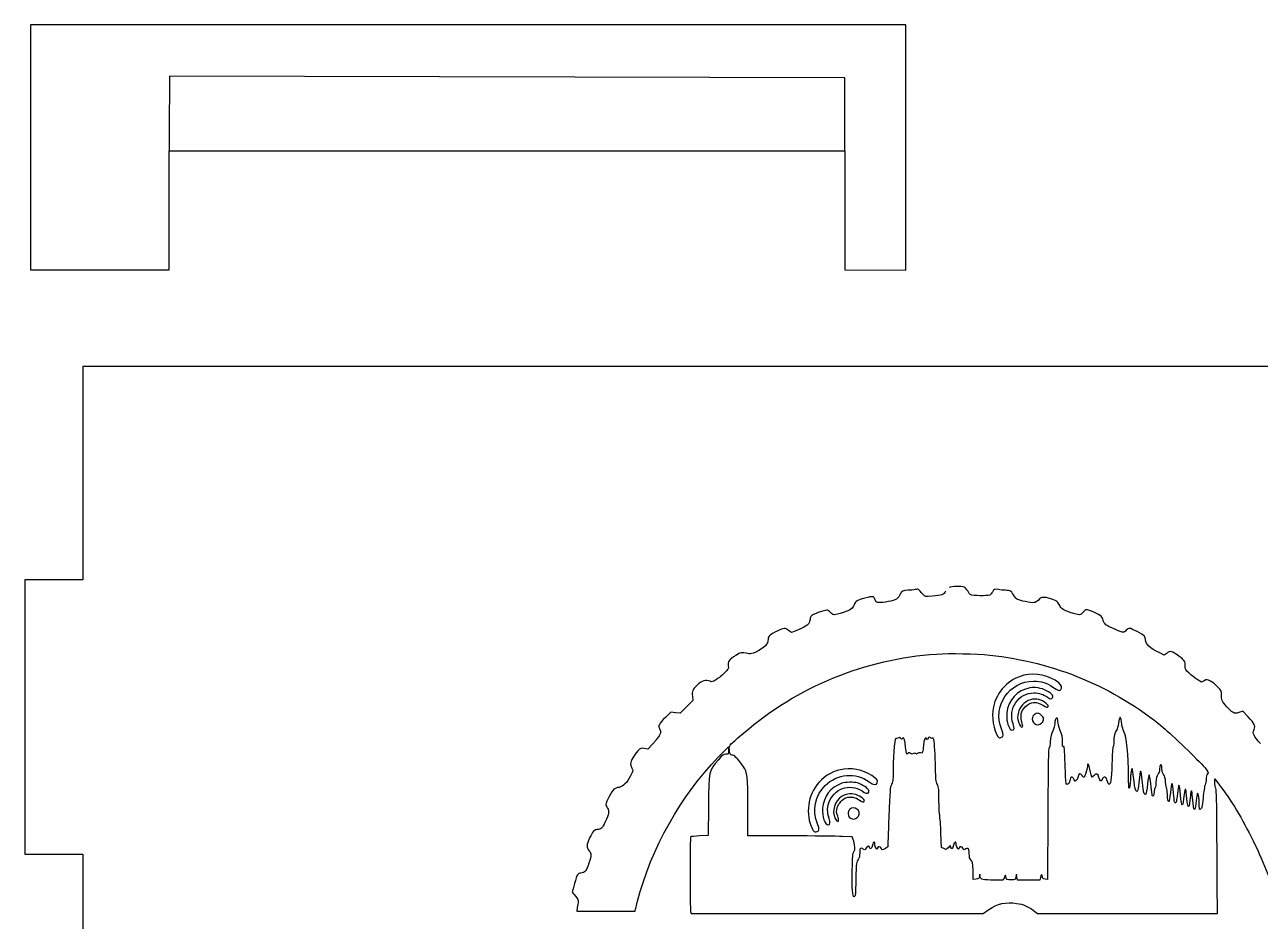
# Model space of a CAD drawing. Extents: x 12 to 317, y 11 to 186.
# Drawn here: x 120.5 to 184.3, y 134.8 to 181 of the extents above; entities that cross this region are included whole.
import ezdxf

# ---------------------------------------------------------------- set-up
doc = ezdxf.new("R2010")
doc.units = 0
doc.layers.get('0').update_dxf_attribs({"linetype": 'CONTINUOUS'})

msp = doc.modelspace()

# ---------------------------------------------------------------- linework, layer by layer
at = {"color": 7}
for p, q in [((165.978814, 181.049657), (120.828915, 181.049657)), ((120.828915, 181.049657), (120.828915, 168.399476)), ((165.978814, 175.471937), (165.978814, 181.049657)), ((165.9729, 168.39691), (165.978814, 175.471937)), ((127.971248, 168.399476), (127.979154, 174.548104)), ((127.979154, 174.548104), (162.82894, 174.548104)), ((162.82894, 174.548104), (162.828582, 168.399538)), ((120.828915, 168.399476), (127.971248, 168.399476)), ((162.828582, 168.399538), (165.9729, 168.39691)), ((137.023627, 163.418501), (123.523727, 163.418501)), ((123.523727, 163.418501), (123.523727, 152.418605)), ((153.673505, 163.418524), (137.023627, 163.418524)), ((137.023627, 163.418524), (137.023627, 163.418501)), ((153.673505, 163.418501), (153.673505, 163.418524)), ((163.523431, 163.418501), (153.673505, 163.418501)), ((173.673357, 163.418524), (163.523431, 163.418524)), ((163.523431, 163.418524), (163.523431, 163.418501)), ((173.673357, 163.418501), (173.673357, 163.418524)), ((183.523283, 163.418501), (173.673357, 163.418501)), ((183.523283, 163.418524), (183.523283, 163.418501)), ((200.173161, 163.418524), (183.523283, 163.418524)), ((123.523727, 152.418605), (120.52375, 152.418605)), ((120.52375, 152.418605), (120.52375, 138.268709)), ((120.52375, 138.268709), (123.523727, 138.268709)), ((123.523727, 138.268709), (123.523727, 128.418783))]:
    msp.add_line(p, q, dxfattribs=at)
at = {"color": 3}
for p, q in [((127.986637, 178.397902), (127.979154, 175.473008)), ((162.836194, 178.308748), (127.986637, 178.397902)), ((162.82894, 175.4732), (162.836194, 178.308748)), ((127.979154, 175.473008), (127.979154, 174.548104)), ((162.82894, 174.548104), (162.82894, 175.4732)), ((127.979154, 174.548104), (162.82894, 174.548104))]:
    msp.add_line(p, q, dxfattribs=at)
at = {"color": 0}
for p, q in [((160.073242, 149.704127), (159.920971, 149.812319)), ((160.261576, 149.776255), (160.073242, 149.704127)), ((179.303421, 148.538054), (179.075015, 148.650253)), ((179.451685, 148.642239), (179.303421, 148.538054)), ((181.234854, 147.139568), (181.010455, 147.275811)), ((181.375103, 147.215704), (181.234854, 147.139568)), ((154.992211, 146.193888), (154.663627, 145.865303)), ((154.964161, 146.410272), (154.992211, 146.193888)), ((153.862202, 145.596826), (153.589718, 145.332356)), ((154.098622, 145.568776), (153.862202, 145.596826)), ((154.335042, 145.540726), (154.098622, 145.568776)), ((154.663627, 145.865303), (154.335042, 145.540726)), ((183.366643, 145.648919), (183.16228, 145.584804)), ((183.623099, 145.36842), (183.366643, 145.648919)), ((152.66808, 143.693443), (152.479745, 143.721493)), ((152.9045, 143.941885), (152.66808, 143.693443)), ((156.314561, 143.284717), (156.823465, 143.805642)), ((156.823465, 143.805642), (156.827473, 143.617308)), ((181.912058, 141.954352), (181.912058, 142.154708)), ((181.912058, 142.154708), (182.156492, 141.838145)), ((155.797642, 140.716151), (155.785621, 139.225501)), ((157.829253, 139.217487), (157.829253, 140.692108)), ((173.304759, 140.339482), (173.292738, 136.969492)), ((155.785621, 139.225501), (155.344837, 139.209473)), ((160.005121, 139.21348), (157.829253, 139.217487)), ((163.214826, 139.157381), (162.697907, 139.181423)), ((163.286954, 138.936989), (163.214826, 139.157381)), ((167.819009, 138.616419), (167.790959, 139.349723)), ((167.939223, 138.556312), (167.819009, 138.616419)), ((168.259792, 138.71259), (168.159614, 138.604398)), ((168.295856, 138.616419), (168.259792, 138.71259)), ((169.457922, 136.969492), (169.4459, 137.430311)), ((169.79452, 137.233962), (169.770477, 137.113748)), ((169.818563, 137.109741), (169.79452, 137.233962)), ((171.064778, 137.085698), (171.000664, 136.933428)), ((171.677868, 137.233962), (171.653825, 137.093713)), ((171.705917, 137.085698), (171.677868, 137.233962)), ((171.737975, 136.933428), (171.705917, 137.085698)), ((172.920075, 137.073677), (172.892026, 136.933428)), ((169.606185, 136.981513), (169.457922, 136.969492)), ((171.000664, 136.933428), (170.551866, 136.933428)), ((172.315, 136.933428), (171.737975, 136.933428)), ((172.892026, 136.933428), (172.315, 136.933428)), ((173.292738, 136.969492), (173.16451, 136.981513)), ((182.056314, 135.210365), (182.044293, 136.745093)), ((152.006905, 135.330579), (152.13914, 135.843491)), ((149.029613, 135.522921), (149.00557, 135.330579)), ((149.00557, 135.330579), (150.504234, 135.330579)), ((150.504234, 135.330579), (152.006905, 135.330579)), ((154.876004, 135.322565), (154.904054, 135.210365)), ((154.904054, 135.210365), (162.441451, 135.210365)), ((162.441451, 135.210365), (169.97484, 135.210365)), ((169.97484, 135.210365), (170.259347, 135.410722)), ((172.555428, 135.37065), (172.763797, 135.210365)), ((172.763797, 135.210365), (177.41206, 135.210365)), ((177.41206, 135.210365), (182.056314, 135.210365))]:
    msp.add_line(p, q, dxfattribs=at)
for points in [[(166.095946, 151.879994), (165.811441, 151.879994), (165.775377, 151.855951), (165.663177, 151.639567)], [(166.460595, 151.916058), (166.372438, 151.900029), (166.212153, 151.879994), (166.095946, 151.879994)], [(166.889357, 151.643573), (166.596836, 151.976165), (166.624886, 151.956129), (166.460595, 151.916058)], [(168.031386, 151.831909), (167.939223, 151.651588), (167.839045, 151.611517), (167.338154, 151.575452)], [(168.985082, 152.040278), (168.840825, 152.096379), (168.327913, 152.088364), (168.207699, 152.028257)], [(169.169409, 151.84393), (169.121323, 151.932086), (169.041181, 152.020243), (168.985082, 152.040278)], [(169.325687, 151.639567), (169.285616, 151.663609), (169.213488, 151.755773), (169.169409, 151.84393)], [(170.447681, 151.791837), (170.419631, 151.727723), (170.355518, 151.655595), (170.303425, 151.635559)], [(170.756229, 151.916058), (170.559881, 151.964144), (170.511795, 151.944107), (170.447681, 151.791837)], [(171.124885, 151.879994), (171.008678, 151.879994), (170.844386, 151.900029), (170.756229, 151.916058)], [(171.581697, 151.567438), (171.449462, 151.81588), (171.357298, 151.879994), (171.124885, 151.879994)], [(163.319011, 151.138676), (163.226847, 150.926299), (163.134683, 150.858178), (162.758014, 150.741971)], [(163.867986, 151.475274), (163.443232, 151.367082), (163.407168, 151.347046), (163.319011, 151.138676)], [(164.384905, 151.419175), (164.312777, 151.583466), (164.296749, 151.587474), (163.867986, 151.475274)], [(164.509126, 151.250876), (164.473062, 151.262897), (164.416962, 151.339032), (164.384905, 151.419175)], [(165.406721, 151.387118), (165.214379, 151.306975), (164.601289, 151.214811), (164.509126, 151.250876)], [(165.663177, 151.639567), (165.591049, 151.49531), (165.530942, 151.435203), (165.406721, 151.387118)], [(167.338154, 151.575452), (166.985527, 151.55141), (166.969499, 151.555417), (166.889357, 151.643573)], [(170.303425, 151.635559), (170.17119, 151.587474), (169.421858, 151.591481), (169.325687, 151.639567)], [(172.146701, 151.294954), (171.749996, 151.379103), (171.657832, 151.423182), (171.581697, 151.567438)], [(172.81589, 151.379103), (172.659613, 151.218819), (172.571456, 151.206797), (172.146701, 151.294954)], [(173.465044, 151.43921), (173.088374, 151.555417), (172.976175, 151.547402), (172.81589, 151.379103)], [(173.913842, 151.09059), (173.865757, 151.250876), (173.725507, 151.359068), (173.465044, 151.43921)], [(174.454804, 150.741971), (174.122212, 150.846156), (173.95792, 150.950341), (173.913842, 151.09059)], [(161.459706, 150.729949), (161.123108, 150.61775), (161.034951, 150.545622), (161.034951, 150.38133)], [(162.092831, 150.737964), (161.936553, 150.894242), (161.944567, 150.894242), (161.459706, 150.729949)], [(162.758014, 150.741971), (162.23308, 150.577679), (162.253116, 150.577679), (162.092831, 150.737964)], [(175.107964, 150.737964), (174.967715, 150.577679), (174.98775, 150.577679), (174.454804, 150.741971)], [(175.288284, 150.878213), (175.260235, 150.878213), (175.180092, 150.814099), (175.107964, 150.737964)], [(176.049638, 150.545622), (175.973502, 150.633778), (175.404492, 150.878213), (175.288284, 150.878213)], [(176.161838, 150.329238), (176.145809, 150.397359), (176.097723, 150.497537), (176.049638, 150.545622)], [(159.371995, 149.792283), (159.011354, 149.623984), (158.871105, 149.499763), (158.871105, 149.3515)], [(159.920971, 149.812319), (159.728629, 149.944554), (159.688558, 149.944554), (159.371995, 149.792283)], [(160.970837, 150.164945), (160.906723, 150.072782), (160.594168, 149.900475), (160.261576, 149.776255)], [(161.034951, 150.38133), (161.034951, 150.313209), (161.006901, 150.213031), (160.970837, 150.164945)], [(176.302087, 150.104838), (176.237972, 150.156931), (176.173859, 150.257109), (176.161838, 150.329238)], [(177.195675, 149.716148), (177.091489, 149.716148), (176.414286, 150.008667), (176.302087, 150.104838)], [(177.343938, 149.816326), (177.291846, 149.760226), (177.227732, 149.716148), (177.195675, 149.716148)], [(177.512237, 149.916504), (177.472167, 149.916504), (177.396031, 149.872426), (177.343938, 149.816326)], [(178.281605, 149.507777), (178.213484, 149.607956), (177.628444, 149.916504), (177.512237, 149.916504)], [(158.871105, 149.3515), (158.871105, 149.099051), (158.718835, 148.942773), (158.233973, 148.694332)], [(178.345719, 149.327457), (178.345719, 149.37955), (178.317669, 149.459692), (178.281605, 149.507777)], [(179.075015, 148.650253), (178.55409, 148.906709), (178.345719, 149.099051), (178.345719, 149.327457)], [(157.204142, 148.522025), (156.867544, 148.301633), (156.779387, 148.185427), (156.815451, 147.985071)], [(157.873332, 148.610182), (157.448576, 148.686317), (157.460598, 148.686317), (157.204142, 148.522025)], [(157.604854, 144.51891), (160.40984, 146.923184), (163.871993, 148.337697), (167.56656, 148.594154)], [(158.233973, 148.694332), (158.065673, 148.610182), (157.985531, 148.594154), (157.873332, 148.610182)], [(167.56656, 148.594154), (168.227736, 148.638232), (169.582143, 148.610182), (170.315446, 148.534047)], [(170.315446, 148.534047), (173.633343, 148.185427), (176.738863, 146.891127), (179.247322, 144.81143)], [(180.05676, 148.489969), (179.684098, 148.754439), (179.627998, 148.770467), (179.451685, 148.642239)], [(156.815451, 147.985071), (156.839494, 147.828793), (156.83148, 147.816772), (156.591053, 147.588366)], [(180.389351, 147.97305), (180.389351, 148.221491), (180.353287, 148.277591), (180.05676, 148.489969)], [(180.589707, 147.600387), (180.40538, 147.776701), (180.389351, 147.804751), (180.389351, 147.97305)], [(155.881792, 147.187654), (155.669414, 147.283825), (155.441008, 147.211696), (155.192567, 146.975276)], [(156.16229, 147.24776), (156.01002, 147.155597), (155.965942, 147.147582), (155.881792, 147.187654)], [(156.591053, 147.588366), (156.45481, 147.460138), (156.258461, 147.30386), (156.16229, 147.24776)], [(172.066558, 147.496202), (171.297191, 147.307867), (170.660058, 146.650699), (170.491759, 145.865303)], [(173.869763, 147.103504), (173.376887, 147.488188), (172.675641, 147.640458), (172.066558, 147.496202)], [(181.010455, 147.275811), (180.890241, 147.347939), (180.6979, 147.496202), (180.589707, 147.600387)], [(181.691666, 147.195668), (181.515352, 147.291839), (181.511346, 147.291839), (181.375103, 147.215704)], [(155.192567, 146.975276), (154.984196, 146.782935), (154.936111, 146.658713), (154.964161, 146.410272)], [(170.912507, 144.727281), (170.439667, 145.909381), (171.301198, 147.191661), (172.567449, 147.191661)], [(172.150708, 146.786941), (171.549639, 146.598607), (171.136906, 145.965482), (171.180984, 145.31232)], [(173.024261, 146.790949), (172.703691, 146.891127), (172.467271, 146.891127), (172.150708, 146.786941)], [(172.567449, 147.191661), (172.968161, 147.191661), (173.228624, 147.111518), (173.561215, 146.891127)], [(173.565222, 146.378215), (173.605293, 146.4824), (173.324795, 146.698785), (173.024261, 146.790949)], [(173.561215, 146.891127), (173.84572, 146.698785), (173.893806, 146.682756), (173.969942, 146.758892)], [(173.969942, 146.758892), (174.062105, 146.851055), (174.022034, 146.979283), (173.869763, 147.103504)], [(182.07635, 146.883112), (181.96415, 147.003326), (181.787837, 147.143576), (181.691666, 147.195668)], [(182.264685, 146.494422), (182.280713, 146.654706), (182.272699, 146.678749), (182.07635, 146.883112)], [(171.513575, 144.999765), (171.233077, 145.777146), (171.78606, 146.590593), (172.599506, 146.590593)], [(172.415178, 146.233958), (172.074573, 146.129773), (171.850174, 145.885339), (171.770031, 145.532712)], [(172.130672, 145.869311), (172.391135, 146.141795), (172.727733, 146.165837), (173.08036, 145.941439)], [(173.208588, 146.049631), (173.000218, 146.241973), (172.687663, 146.314101), (172.415178, 146.233958)], [(172.599506, 146.590593), (172.84394, 146.590593), (173.100396, 146.506443), (173.284724, 146.366193)], [(173.312774, 145.869311), (173.34483, 145.901367), (173.31678, 145.949453), (173.208588, 146.049631)], [(173.284724, 146.366193), (173.42898, 146.258001), (173.521144, 146.262008), (173.565222, 146.378215)], [(182.296741, 146.193888), (182.264685, 146.266016), (182.252663, 146.394243), (182.264685, 146.494422)], [(182.845718, 145.588812), (182.685432, 145.684983), (182.356848, 146.049631), (182.296741, 146.193888)], [(153.589718, 145.332356), (153.221063, 144.975722), (153.189006, 144.911608), (153.281169, 144.711252)], [(170.491759, 145.865303), (170.383567, 145.380441), (170.503781, 144.619089), (170.72818, 144.33859)], [(171.770031, 145.532712), (171.72996, 145.356398), (171.733967, 145.28427), (171.790067, 145.091928)], [(171.958366, 145.10395), (171.87021, 145.416505), (171.922302, 145.652926), (172.130672, 145.869311)], [(172.599506, 145.464591), (172.391135, 145.300299), (172.52337, 144.947672), (172.795855, 144.947672)], [(172.984189, 145.428527), (172.839933, 145.568776), (172.743762, 145.580798), (172.599506, 145.464591)], [(173.08036, 145.196114), (173.100396, 145.28427), (173.08036, 145.328349), (172.984189, 145.428527)], [(173.08036, 145.941439), (173.220609, 145.853282), (173.280716, 145.837253), (173.312774, 145.869311)], [(173.7776, 145.288278), (173.7215, 145.324342), (173.657386, 145.168064), (173.657386, 144.999765)], [(177.123547, 144.943665), (177.059433, 145.436541), (177.011347, 145.456577), (176.947233, 145.011786)], [(183.16228, 145.584804), (182.973945, 145.520691), (182.95391, 145.520691), (182.845718, 145.588812)], [(183.939662, 144.699231), (184.019804, 144.903594), (183.98374, 144.975722), (183.623099, 145.36842)], [(153.281169, 144.711252), (153.34929, 144.550967), (153.34929, 144.550967), (153.245105, 144.370646)], [(170.9085, 144.298518), (171.036728, 144.354618), (171.036728, 144.414725), (170.912507, 144.727281)], [(171.180984, 145.31232), (171.205027, 144.975722), (171.337262, 144.667174), (171.453469, 144.667174)], [(171.453469, 144.667174), (171.57769, 144.667174), (171.593718, 144.771359), (171.513575, 144.999765)], [(171.790067, 145.091928), (171.850174, 144.883559), (171.938331, 144.779373), (172.002445, 144.83948)], [(172.002445, 144.83948), (172.014466, 144.855508), (171.99443, 144.971715), (171.958366, 145.10395)], [(172.795855, 144.947672), (172.916069, 144.947672), (173.048304, 145.063879), (173.08036, 145.196114)], [(173.657386, 144.999765), (173.657386, 144.915615), (173.609301, 144.747316), (173.553201, 144.627103)], [(173.837706, 145.035829), (173.825685, 145.164057), (173.797635, 145.276256), (173.7776, 145.288278)], [(173.961928, 144.591038), (173.909835, 144.711252), (173.853735, 144.911608), (173.837706, 145.035829)], [(176.947233, 145.011786), (176.927198, 144.863522), (176.88312, 144.711252), (176.851062, 144.671181)], [(177.227732, 144.60306), (177.183654, 144.687209), (177.135568, 144.83948), (177.123547, 144.943665)], [(179.247322, 144.81143), (179.740198, 144.402704), (181.038505, 143.148474), (181.399146, 142.735741)], [(183.939662, 144.402704), (183.879555, 144.530932), (183.879555, 144.554974), (183.939662, 144.699231)], [(153.245105, 144.370646), (153.189006, 144.274475), (153.032728, 144.078127), (152.9045, 143.941885)], [(156.991764, 143.973941), (157.0679, 144.050077), (157.340384, 144.294512), (157.604854, 144.51891)], [(165.502892, 144.238411), (165.430764, 144.246426), (165.418742, 144.206355), (165.378672, 143.845714)], [(165.611084, 144.278483), (165.595056, 144.25444), (165.546971, 144.234405), (165.502892, 144.238411)], [(165.703249, 144.246426), (165.65917, 144.302526), (165.63112, 144.31054), (165.611084, 144.278483)], [(165.787398, 144.218376), (165.775377, 144.182312), (165.751334, 144.190326), (165.703249, 144.246426)], [(165.843498, 144.266462), (165.823462, 144.266462), (165.79942, 144.242419), (165.787398, 144.218376)], [(165.963711, 143.793621), (165.927647, 144.138234), (165.89559, 144.266462), (165.843498, 144.266462)], [(167.013578, 144.266462), (166.957477, 144.266462), (166.885349, 144.070112), (166.885349, 143.913834)], [(167.045634, 144.22639), (167.045634, 144.250433), (167.029606, 144.266462), (167.013578, 144.266462)], [(167.085706, 144.186319), (167.06567, 144.186319), (167.045634, 144.206355), (167.045634, 144.22639)], [(167.125776, 144.246426), (167.125776, 144.214369), (167.109749, 144.186319), (167.085706, 144.186319)], [(167.185883, 144.306533), (167.153827, 144.306533), (167.125776, 144.278483), (167.125776, 144.246426)], [(167.24599, 144.262454), (167.24599, 144.286497), (167.217941, 144.306533), (167.185883, 144.306533)], [(167.326133, 144.246426), (167.278048, 144.230397), (167.24599, 144.238411), (167.24599, 144.262454)], [(167.422304, 144.178305), (167.406275, 144.250433), (167.38624, 144.266462), (167.326133, 144.246426)], [(167.506454, 142.723719), (167.494432, 143.392909), (167.458368, 143.997984), (167.422304, 144.178305)], [(170.72818, 144.33859), (170.792293, 144.258448), (170.816336, 144.25444), (170.9085, 144.298518)], [(173.42898, 144.086141), (173.416959, 143.909828), (173.384902, 143.75355), (173.360859, 143.737521)], [(173.553201, 144.627103), (173.485079, 144.478839), (173.445009, 144.31054), (173.42898, 144.086141)], [(174.058098, 144.078127), (174.058098, 144.306533), (174.034056, 144.426747), (173.961928, 144.591038)], [(174.110191, 143.821671), (174.066112, 143.785607), (174.058098, 143.829685), (174.058098, 144.078127)], [(176.702799, 144.058091), (176.702799, 143.933871), (176.68677, 143.821671), (176.670742, 143.80965)], [(176.851062, 144.671181), (176.762906, 144.579017), (176.702799, 144.318554), (176.702799, 144.058091)], [(177.464152, 142.274922), (177.460145, 143.352838), (177.359967, 144.358625), (177.227732, 144.60306)], [(184.268245, 143.981956), (184.123989, 144.138234), (183.975726, 144.326568), (183.939662, 144.402704)], [(152.155168, 143.601279), (151.97084, 143.40493), (151.778499, 143.068332), (151.778499, 142.936097)], [(152.479745, 143.721493), (152.303431, 143.749543), (152.287403, 143.745535), (152.155168, 143.601279)], [(156.69123, 143.424966), (156.571017, 143.424966), (156.522931, 143.388902), (156.306546, 143.14046)], [(156.827473, 143.617308), (156.827473, 143.424966), (156.827473, 143.424966), (156.69123, 143.424966)], [(156.883572, 143.609294), (156.859529, 143.821671), (156.863537, 143.8377), (156.991764, 143.973941)], [(157.019814, 143.380888), (156.919636, 143.384894), (156.911622, 143.400923), (156.883572, 143.609294)], [(165.378672, 143.845714), (165.350622, 143.625322), (165.326579, 143.132446), (165.326579, 142.751769)], [(166.083925, 143.465037), (166.023818, 143.368866), (165.995768, 143.449009), (165.963711, 143.793621)], [(166.220167, 143.469044), (166.136018, 143.513123), (166.111975, 143.513123), (166.083925, 143.465037)], [(166.376445, 143.457023), (166.336374, 143.424966), (166.296302, 143.424966), (166.220167, 143.469044)], [(166.476623, 143.457023), (166.440559, 143.493087), (166.416516, 143.493087), (166.376445, 143.457023)], [(166.580808, 143.465037), (166.53673, 143.424966), (166.50868, 143.424966), (166.476623, 143.457023)], [(166.741093, 143.48908), (166.684993, 143.505108), (166.616872, 143.493087), (166.580808, 143.465037)], [(166.861306, 143.617308), (166.837264, 143.481065), (166.825242, 143.469044), (166.741093, 143.48908)], [(166.885349, 143.913834), (166.885349, 143.833692), (166.873328, 143.69745), (166.861306, 143.617308)], [(173.360859, 143.737521), (173.328802, 143.717486), (173.312774, 142.727727), (173.304759, 140.339482)], [(174.19434, 142.920068), (174.170297, 143.705465), (174.158276, 143.857735), (174.110191, 143.821671)], [(176.670742, 143.80965), (176.650706, 143.797628), (176.622656, 143.400923), (176.610635, 142.928082)], [(151.778499, 142.936097), (151.778499, 142.879997), (151.810555, 142.775812), (151.846619, 142.711698)], [(152.13914, 135.843491), (152.836379, 138.556312), (154.375114, 141.297184), (156.314561, 143.284717)], [(156.306546, 143.14046), (155.805656, 142.559427), (155.81367, 142.591484), (155.797642, 140.716151)], [(157.600847, 142.775812), (157.236199, 143.264681), (157.128007, 143.380888), (157.019814, 143.380888)], [(157.829253, 140.692108), (157.825246, 142.306979), (157.805211, 142.503328), (157.600847, 142.775812)], [(174.246433, 141.918288), (174.234412, 141.950345), (174.210369, 142.40315), (174.19434, 142.920068)], [(175.340377, 142.795847), (175.33637, 142.615527), (175.220164, 142.254886), (175.156049, 142.234851)], [(175.432541, 142.795847), (175.400484, 142.964147), (175.340377, 142.968154), (175.340377, 142.795847)], [(175.564776, 142.262901), (175.536727, 142.339035), (175.460591, 142.647584), (175.432541, 142.795847)], [(176.610635, 142.928082), (176.586592, 142.094602), (176.546521, 141.842153), (176.446343, 141.87421)], [(179.091044, 142.839926), (179.079022, 142.803862), (179.067001, 142.715705), (179.067001, 142.63957)], [(179.187215, 142.679641), (179.187215, 142.863969), (179.135122, 142.952125), (179.091044, 142.839926)], [(151.778499, 142.319), (151.586157, 141.94233), (151.397822, 141.753996), (151.185444, 141.717932)], [(151.846619, 142.711698), (151.914741, 142.595492), (151.910734, 142.587478), (151.778499, 142.319)], [(162.778049, 142.659606), (162.309216, 142.603506), (161.828361, 142.343043), (161.491763, 141.97038)], [(161.812332, 141.806089), (162.429429, 142.419178), (163.387131, 142.503328), (164.084371, 142.006445)], [(164.376891, 142.214815), (163.980186, 142.559427), (163.363089, 142.731734), (162.778049, 142.659606)], [(164.505119, 141.97038), (164.529161, 142.062544), (164.509126, 142.098608), (164.376891, 142.214815)], [(165.326579, 142.751769), (165.322571, 142.142687), (165.314557, 142.034495), (165.238422, 141.878217)], [(167.602625, 141.862188), (167.530496, 142.018466), (167.518475, 142.13868), (167.506454, 142.723719)], [(174.558988, 142.234851), (174.490868, 142.262901), (174.462818, 142.218822), (174.422746, 142.006445)], [(174.663173, 142.110629), (174.643138, 142.16673), (174.595053, 142.222829), (174.558988, 142.234851)], [(174.867537, 142.274922), (174.859523, 142.2068), (174.819451, 142.118644), (174.77938, 142.08258)], [(175.067893, 142.323007), (174.999772, 142.467264), (174.883565, 142.439214), (174.867537, 142.274922)], [(175.156049, 142.234851), (175.132007, 142.226837), (175.091936, 142.266907), (175.067893, 142.323007)], [(175.672968, 142.319), (175.604847, 142.234851), (175.580805, 142.218822), (175.564776, 142.262901)], [(175.941446, 142.218822), (175.885346, 142.427192), (175.789175, 142.459249), (175.672968, 142.319)], [(176.097723, 142.114637), (176.049638, 141.990416), (175.993539, 142.02648), (175.941446, 142.218822)], [(176.378222, 142.018466), (176.326129, 142.274922), (176.177866, 142.323007), (176.097723, 142.114637)], [(177.496209, 141.661832), (177.480181, 141.661832), (177.464152, 141.938324), (177.464152, 142.274922)], [(177.62043, 142.627548), (177.600394, 142.579463), (177.572344, 142.343043), (177.560323, 142.102615)], [(177.67653, 142.599499), (177.652487, 142.711698), (177.64848, 142.711698), (177.62043, 142.627548)], [(177.748658, 142.038501), (177.720608, 142.278929), (177.688551, 142.531377), (177.67653, 142.599499)], [(178.181427, 141.966373), (178.113306, 142.747762), (178.06522, 142.747762), (178.001107, 141.962366)], [(178.522032, 142.371093), (178.510011, 142.363078), (178.477954, 142.13868), (178.445897, 141.878217)], [(178.626218, 141.749988), (178.582139, 142.202794), (178.546075, 142.399142), (178.522032, 142.371093)], [(178.982851, 142.383114), (178.918737, 142.298965), (178.890688, 142.190772), (178.874659, 141.966373)], [(179.067001, 142.63957), (179.067001, 142.559427), (179.030937, 142.451235), (178.982851, 142.383114)], [(179.271364, 142.383114), (179.215265, 142.463256), (179.187215, 142.559427), (179.187215, 142.679641)], [(179.379557, 141.986409), (179.363528, 142.190772), (179.335478, 142.302971), (179.271364, 142.383114)], [(181.399146, 142.735741), (181.587481, 142.515349), (181.595495, 142.503328), (181.535389, 142.415171)], [(181.471274, 142.150701), (181.471274, 142.058537), (181.447232, 141.922295), (181.415175, 141.850167)], [(181.535389, 142.415171), (181.499324, 142.367086), (181.471274, 142.246872), (181.471274, 142.150701)], [(150.920974, 141.617753), (150.816789, 141.537611), (150.49622, 140.948564), (150.49622, 140.840372)], [(151.185444, 141.717932), (151.089273, 141.701903), (150.973067, 141.657825), (150.920974, 141.617753)], [(161.491763, 141.97038), (160.914737, 141.329241), (160.778495, 140.319446), (161.159172, 139.566107)], [(161.415627, 139.838591), (161.143143, 140.523809), (161.299421, 141.28917), (161.812332, 141.806089)], [(162.669857, 141.926302), (162.088824, 141.717932), (161.724176, 141.241084), (161.684105, 140.636009)], [(162.040738, 141.020692), (162.369323, 141.737967), (163.210818, 141.94233), (163.835929, 141.457469)], [(163.479296, 141.94233), (163.282947, 141.998431), (162.84617, 141.990416), (162.669857, 141.926302)], [(164.072349, 141.55364), (164.060328, 141.649811), (163.711708, 141.878217), (163.479296, 141.94233)], [(163.835929, 141.457469), (163.952136, 141.365305), (164.092385, 141.421405), (164.072349, 141.55364)], [(164.084371, 142.006445), (164.328805, 141.830131), (164.469054, 141.81811), (164.505119, 141.97038)], [(165.238422, 141.878217), (165.166294, 141.713924), (165.154272, 141.55364), (165.10218, 140.187211)], [(167.686774, 141.076792), (167.686774, 141.601725), (167.674753, 141.70591), (167.602625, 141.862188)], [(174.422746, 142.006445), (174.394697, 141.87421), (174.282497, 141.81811), (174.246433, 141.918288)], [(174.77938, 142.08258), (174.703245, 142.014459), (174.699238, 142.014459), (174.663173, 142.110629)], [(176.446343, 141.87421), (176.4223, 141.882224), (176.390244, 141.946338), (176.378222, 142.018466)], [(177.560323, 142.102615), (177.544295, 141.858181), (177.516245, 141.661832), (177.496209, 141.661832)], [(178.001107, 141.962366), (177.953021, 141.329241), (177.824793, 141.365305), (177.748658, 142.038501)], [(178.353733, 141.373319), (178.277598, 141.297184), (178.225505, 141.477504), (178.181427, 141.966373)], [(178.445897, 141.878217), (178.41384, 141.617753), (178.369762, 141.389347), (178.353733, 141.373319)], [(178.690331, 141.297184), (178.67831, 141.317219), (178.646253, 141.521583), (178.626218, 141.749988)], [(178.822566, 141.661832), (178.802531, 141.661832), (178.786502, 141.581689), (178.786502, 141.485518)], [(178.874659, 141.966373), (178.866645, 141.798074), (178.838595, 141.661832), (178.822566, 141.661832)], [(179.431649, 141.67786), (179.415621, 141.689882), (179.387571, 141.826124), (179.379557, 141.986409)], [(179.467713, 141.369312), (179.467713, 141.52559), (179.451685, 141.665839), (179.431649, 141.67786)], [(179.704133, 141.914281), (179.688105, 141.898252), (179.652041, 141.685875), (179.623991, 141.44144)], [(179.76424, 141.633782), (179.748212, 141.806089), (179.724169, 141.934316), (179.704133, 141.914281)], [(179.884454, 140.9125), (179.836368, 140.896471), (179.816333, 141.028706), (179.76424, 141.633782)], [(180.008675, 141.55364), (179.964596, 141.104842), (179.928532, 140.928529), (179.884454, 140.9125)], [(180.064774, 141.822117), (180.048746, 141.822117), (180.024703, 141.701903), (180.008675, 141.55364)], [(180.144917, 141.333248), (180.120874, 141.601725), (180.08481, 141.822117), (180.064774, 141.822117)], [(180.393359, 141.621761), (180.37733, 141.621761), (180.34928, 141.509561), (180.333252, 141.373319)], [(180.429423, 141.577683), (180.429423, 141.601725), (180.413394, 141.621761), (180.393359, 141.621761)], [(180.473501, 141.14892), (180.449458, 141.361298), (180.429423, 141.55364), (180.429423, 141.577683)], [(180.709921, 141.541619), (180.693893, 141.541619), (180.665843, 141.421405), (180.653821, 141.273141)], [(180.766021, 141.192999), (180.754, 141.385341), (180.729957, 141.541619), (180.709921, 141.541619)], [(181.415175, 141.850167), (181.387125, 141.778039), (181.339039, 141.477504), (181.310989, 141.180978)], [(181.960143, 141.709918), (181.9361, 141.73396), (181.912058, 141.846159), (181.912058, 141.954352)], [(182.02025, 139.96682), (182.012236, 141.237077), (181.996207, 141.673854), (181.960143, 141.709918)], [(182.156492, 141.838145), (182.745539, 141.076792), (183.330579, 140.107069), (183.895583, 138.957025)], [(162.016696, 140.115083), (161.908503, 140.41161), (161.920525, 140.752215), (162.040738, 141.020692)], [(162.798084, 141.317219), (162.401379, 141.144914), (162.172973, 140.688102), (162.277159, 140.263346)], [(162.441451, 140.672073), (162.49755, 140.872429), (162.725956, 141.124877), (162.906277, 141.184984)], [(163.591495, 141.257112), (163.347061, 141.397362), (163.038512, 141.421405), (162.798084, 141.317219)], [(162.906277, 141.184984), (163.122661, 141.253106), (163.383125, 141.209027), (163.587488, 141.060764)], [(163.587488, 141.060764), (163.711708, 140.976614), (163.783837, 140.948564), (163.811887, 140.976614)], [(163.811887, 140.976614), (163.880007, 141.044735), (163.811887, 141.132892), (163.591495, 141.257112)], [(167.722838, 140.275368), (167.702802, 140.38356), (167.686774, 140.744201), (167.686774, 141.076792)], [(178.786502, 141.485518), (178.786502, 141.313213), (178.738417, 141.217042), (178.690331, 141.297184)], [(179.559877, 140.980621), (179.511792, 140.924522), (179.467713, 141.116863), (179.467713, 141.369312)], [(179.623991, 141.44144), (179.595941, 141.201013), (179.567891, 140.992642), (179.559877, 140.980621)], [(180.333252, 141.373319), (180.257116, 140.632001), (180.217045, 140.61998), (180.144917, 141.333248)], [(180.653821, 141.273141), (180.585701, 140.579909), (180.541622, 140.547852), (180.473501, 141.14892)], [(180.866199, 140.579909), (180.826128, 140.579909), (180.802085, 140.736187), (180.766021, 141.192999)], [(180.974391, 141.152928), (180.93432, 140.736187), (180.902263, 140.579909), (180.866199, 140.579909)], [(181.030491, 141.421405), (181.014462, 141.421405), (180.99042, 141.301191), (180.974391, 141.152928)], [(181.110633, 140.816329), (181.110633, 141.108849), (181.070562, 141.421405), (181.030491, 141.421405)], [(181.310989, 141.180978), (181.262904, 140.692108), (181.230847, 140.583916), (181.14269, 140.579909)], [(150.580369, 140.652037), (150.692568, 140.499766), (150.668525, 140.351503), (150.472177, 139.930755)], [(150.49622, 140.840372), (150.49622, 140.804308), (150.53629, 140.720158), (150.580369, 140.652037)], [(161.684105, 140.636009), (161.656055, 140.20324), (161.804318, 139.778484), (161.980632, 139.778484)], [(162.277159, 140.263346), (162.329251, 140.038948), (162.45748, 139.88267), (162.501558, 139.990862)], [(162.461486, 140.235296), (162.385351, 140.455688), (162.385351, 140.475724), (162.441451, 140.672073)], [(162.501558, 139.990862), (162.513579, 140.022919), (162.493544, 140.135119), (162.461486, 140.235296)], [(163.078583, 140.579909), (163.030498, 140.531824), (162.998441, 140.447674), (162.998441, 140.367531)], [(162.998441, 140.367531), (162.998441, 140.062991), (163.371103, 139.974834), (163.539403, 140.235296)], [(163.539403, 140.235296), (163.711708, 140.499766), (163.302982, 140.804308), (163.078583, 140.579909)], [(167.790959, 139.349723), (167.77493, 139.750435), (167.742874, 140.167175), (167.722838, 140.275368)], [(181.14269, 140.579909), (181.122655, 140.579909), (181.110633, 140.684094), (181.110633, 140.816329)], [(150.472177, 139.930755), (150.311892, 139.594157), (150.251785, 139.538057), (150.059443, 139.538057)], [(161.343499, 139.425858), (161.52382, 139.445893), (161.539848, 139.53405), (161.415627, 139.838591)], [(161.980632, 139.778484), (162.08081, 139.778484), (162.092831, 139.898698), (162.016696, 140.115083)], [(165.10218, 140.187211), (165.070123, 139.357737), (165.042073, 138.664505), (165.042073, 138.648476)], [(182.044293, 136.745093), (182.036279, 137.586589), (182.028265, 139.037167), (182.02025, 139.96682)], [(149.666745, 139.105288), (149.498446, 138.74064), (149.490432, 138.620427), (149.626674, 138.456134)], [(150.059443, 139.538057), (149.903165, 139.538057), (149.82703, 139.457915), (149.666745, 139.105288)], [(154.876004, 139.165395), (154.835933, 139.121317), (154.831926, 135.470828), (154.876004, 135.322565)], [(155.344837, 139.209473), (155.10441, 139.201459), (154.89604, 139.181423), (154.876004, 139.165395)], [(162.697907, 139.181423), (162.409394, 139.197452), (161.199243, 139.209473), (160.005121, 139.21348)], [(161.159172, 139.566107), (161.227293, 139.441886), (161.25935, 139.413837), (161.343499, 139.425858)], [(183.895583, 138.957025), (184.496651, 137.730845), (184.877329, 136.713036), (185.137791, 135.623099)], [(149.626674, 138.456134), (149.758909, 138.299856), (149.762916, 138.223721), (149.630681, 137.810988)], [(163.214826, 137.446339), (163.226847, 138.135564), (163.242875, 138.319892), (163.294968, 138.396027)], [(163.294968, 138.396027), (163.37511, 138.520248), (163.371103, 138.656491), (163.286954, 138.936989)], [(163.599509, 138.339928), (163.599509, 138.159607), (163.579473, 138.079465), (163.511352, 137.991308)], [(163.675644, 138.576348), (163.607523, 138.576348), (163.599509, 138.548298), (163.599509, 138.339928)], [(163.77983, 138.536277), (163.767809, 138.56032), (163.719723, 138.576348), (163.675644, 138.576348)], [(163.920079, 138.556312), (163.920079, 138.488191), (163.815894, 138.47617), (163.77983, 138.536277)], [(164.004229, 138.656491), (163.956143, 138.632448), (163.920079, 138.588369), (163.920079, 138.556312)], [(164.108413, 138.616419), (164.088378, 138.688547), (164.072349, 138.696561), (164.004229, 138.656491)], [(164.256677, 138.728619), (164.216606, 138.544291), (164.140471, 138.488191), (164.108413, 138.616419)], [(164.344834, 138.896918), (164.316784, 138.896918), (164.276713, 138.82479), (164.256677, 138.728619)], [(164.376891, 138.836811), (164.388912, 138.872875), (164.376891, 138.896918), (164.344834, 138.896918)], [(164.485083, 138.536277), (164.43299, 138.536277), (164.348841, 138.764683), (164.376891, 138.836811)], [(164.521147, 138.596384), (164.521147, 138.564326), (164.505119, 138.536277), (164.485083, 138.536277)], [(164.709482, 138.576348), (164.685439, 138.672519), (164.521147, 138.688547), (164.521147, 138.596384)], [(164.761575, 138.496205), (164.745546, 138.496205), (164.721503, 138.53227), (164.709482, 138.576348)], [(165.042073, 138.648476), (165.042073, 138.620427), (164.80966, 138.496205), (164.761575, 138.496205)], [(168.159614, 138.604398), (168.063443, 138.500213), (168.051422, 138.500213), (167.939223, 138.556312)], [(168.436105, 138.732625), (168.38802, 138.544291), (168.335928, 138.504219), (168.295856, 138.616419)], [(168.56834, 138.820782), (168.56834, 138.94901), (168.476177, 138.888903), (168.436105, 138.732625)], [(168.696569, 138.536277), (168.648483, 138.536277), (168.56834, 138.720604), (168.56834, 138.820782)], [(168.728626, 138.596384), (168.728626, 138.564326), (168.712597, 138.536277), (168.696569, 138.536277)], [(168.91696, 138.576348), (168.892917, 138.672519), (168.728626, 138.688547), (168.728626, 138.596384)], [(169.077245, 138.540284), (169.009124, 138.472163), (168.941003, 138.488191), (168.91696, 138.576348)], [(169.185438, 138.564326), (169.153381, 138.576348), (169.105295, 138.568334), (169.077245, 138.540284)], [(169.249552, 138.299856), (169.249552, 138.480177), (169.233523, 138.544291), (169.185438, 138.564326)], [(149.630681, 137.810988), (149.514474, 137.438325), (149.398268, 137.294069), (149.217947, 137.294069)], [(163.511352, 137.991308), (163.423196, 137.883116), (163.419189, 137.83503), (163.399153, 136.973499)], [(169.337708, 137.975279), (169.26558, 138.043401), (169.249552, 138.0995), (169.249552, 138.299856)], [(169.4459, 137.430311), (169.429872, 137.847052), (169.421858, 137.899145), (169.337708, 137.975279)], [(149.037627, 137.205912), (148.993549, 137.129777), (148.773157, 136.40048), (148.773157, 136.320338)], [(149.217947, 137.294069), (149.133798, 137.294069), (149.077698, 137.266019), (149.037627, 137.205912)], [(163.319011, 136.071897), (163.22284, 136.071897), (163.190783, 136.488637), (163.214826, 137.446339)], [(169.770477, 137.113748), (169.754449, 137.009563), (169.730406, 136.993535), (169.606185, 136.981513)], [(170.551866, 136.933428), (169.93477, 136.933428), (169.854627, 136.953463), (169.818563, 137.109741)], [(171.128892, 137.129777), (171.124885, 137.225948), (171.120878, 137.221941), (171.064778, 137.085698)], [(171.441447, 136.941442), (171.217049, 136.925414), (171.132899, 136.977506), (171.128892, 137.129777)], [(171.653825, 137.093713), (171.633789, 136.957471), (171.625775, 136.953463), (171.441447, 136.941442)], [(173.024261, 137.105734), (173.004225, 137.258005), (172.952133, 137.241976), (172.920075, 137.073677)], [(173.16451, 136.981513), (173.056318, 136.989527), (173.032275, 137.01357), (173.024261, 137.105734)], [(163.399153, 136.973499), (163.383125, 136.208138), (163.371103, 136.071897), (163.319011, 136.071897)], [(148.773157, 136.320338), (148.773157, 136.308317), (148.845285, 136.212146), (148.937449, 136.107961)], [(148.937449, 136.107961), (149.06167, 135.963704), (149.093726, 135.89959), (149.077698, 135.815441)], [(149.077698, 135.815441), (149.065677, 135.759341), (149.045641, 135.627106), (149.029613, 135.522921)], [(170.259347, 135.410722), (170.696122, 135.715262), (171.148928, 135.819448), (171.693896, 135.735299)], [(171.693896, 135.735299), (172.05053, 135.679198), (172.282943, 135.579021), (172.555428, 135.37065)]]:
    msp.add_open_spline(points, degree=3, dxfattribs=at)

doc.saveas('drawing.dxf')
